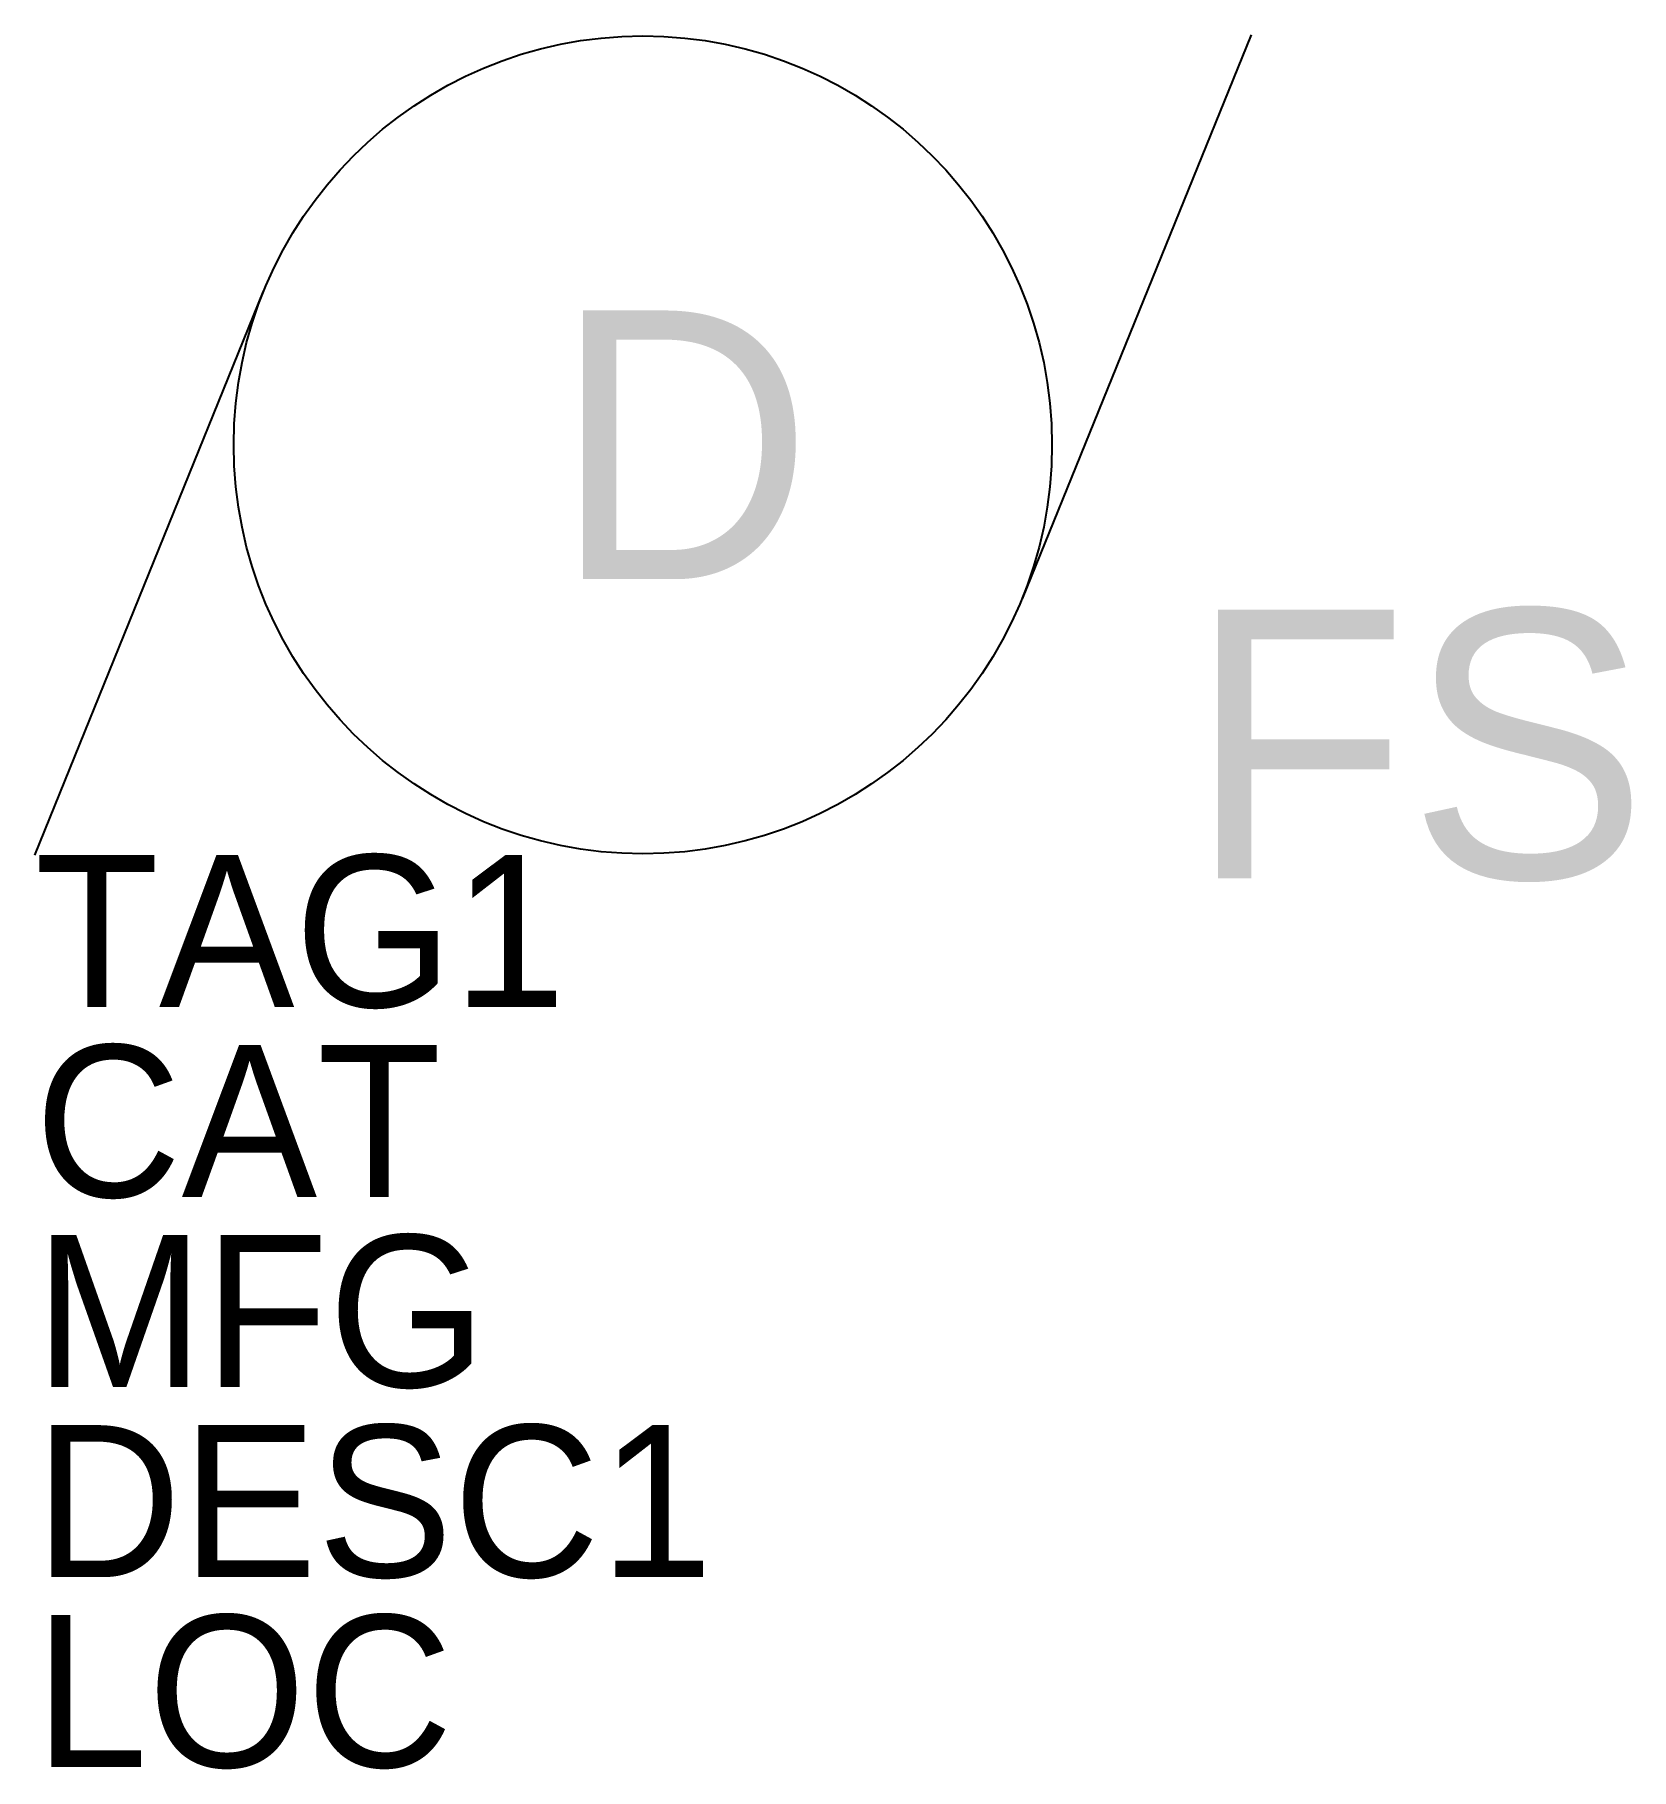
# Model space of a CAD drawing. Extents: x -0.5 to 0.54, y -0.86 to 0.28.
import ezdxf

# ---------------------------------------------------------------- set-up
doc = ezdxf.new("R2010")
doc.units = 0
doc.layers.get('0').update_dxf_attribs({"linetype": 'CONTINUOUS'})

msp = doc.modelspace()

# ---------------------------------------------------------------- linework, layer by layer
for p, q in [((0.295, 0.2758), (0.1455, -0.093)), ((-0.5, -0.2606), (-0.3505, 0.1081))]:
    msp.add_line(p, q)
msp.add_circle((-0.1025, 0.0076), 0.2674)

# ---------------------------------------------------------------- texts
for tag, p in [('TAG1', (-0.5, -0.36)), ('CAT', (-0.5, -0.48425)), ('MFG', (-0.5, -0.6085)), ('DESC1', (-0.5, -0.73275)), ('LOC', (-0.5, -0.857))]:
    msp.add_attdef(tag, p, '', height=0.0994)
at = {"layer": '0.0'}
for s, p in [('D', (-0.161, -0.0802)), ('FS', (0.2541, -0.2758))]:
    msp.add_text(s, height=0.1757, dxfattribs=at).set_placement(p)

doc.saveas('drawing.dxf')
